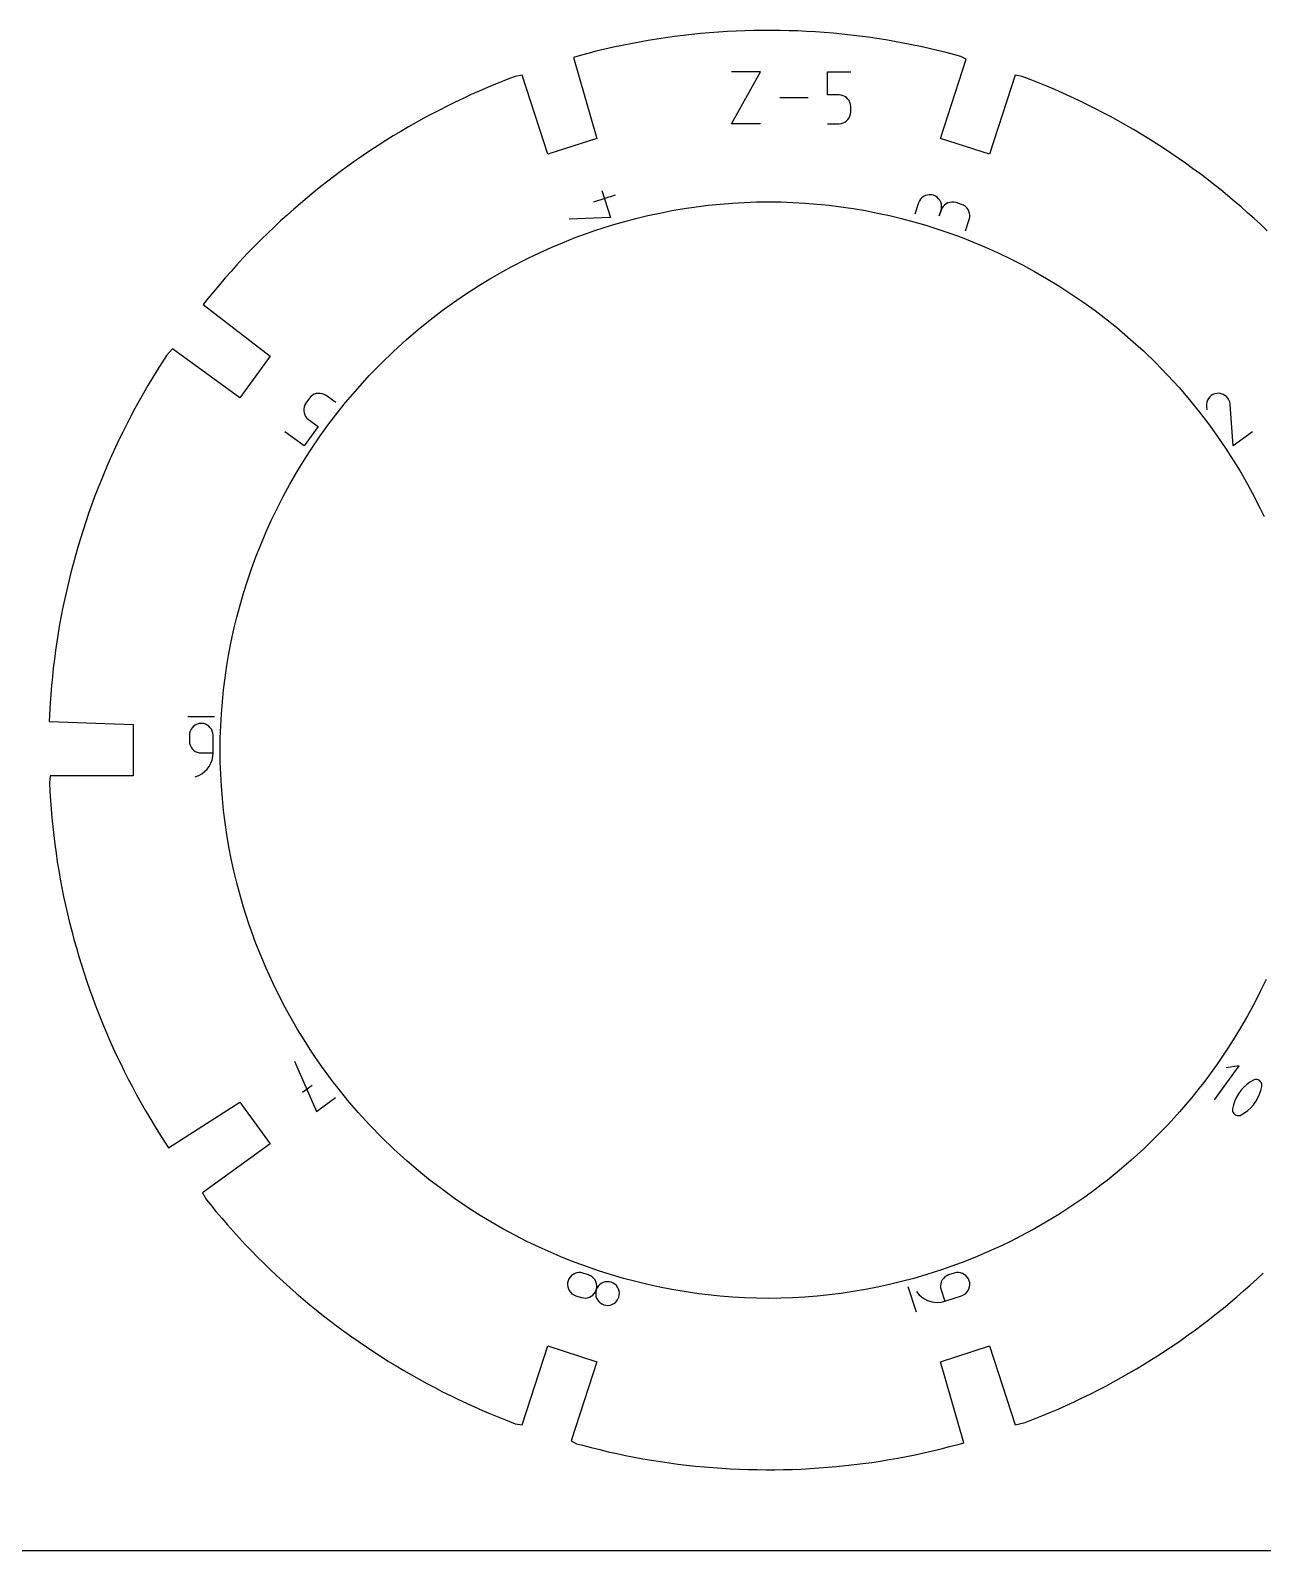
# Model space of a CAD drawing. Header units: metres. Extents: x 0 to 18, y 0 to 24.
# Drawn here: x 5.31 to 9.55, y 0 to 5.24 of the extents above; entities that cross this region are included whole.
import ezdxf

# ---------------------------------------------------------------- set-up
doc = ezdxf.new("R2010")
doc.units = ezdxf.units.M

msp = doc.modelspace()

# ---------------------------------------------------------------- linework, layer by layer
at = {"layer": 'annotation', "color": 1}
for p, q in [((7.723827, 4.922047), (7.823085, 5.100809)), ((7.823085, 5.100809), (7.723827, 5.100809)), ((8.0549, 5.021203), (8.0549, 5.100809)), ((8.0549, 5.100809), (8.134292, 5.100809)), ((7.987881, 5.011428), (7.890137, 5.011428)), ((8.094596, 5.021203), (8.0549, 5.021203)), ((8.101723, 5.020566), (8.094596, 5.021203)), ((8.108435, 5.018729), (8.101723, 5.020566)), ((8.114618, 5.015802), (8.108435, 5.018729)), ((8.120159, 5.011896), (8.114618, 5.015802)), ((8.124946, 5.007122), (8.120159, 5.011896)), ((8.128866, 5.001591), (8.124946, 5.007122)), ((8.131805, 4.995414), (8.128866, 5.001591)), ((8.133651, 4.988701), (8.131805, 4.995414)), ((8.134292, 4.981563), (8.133651, 4.988701)), ((8.114613, 4.927475), (8.120155, 4.931397)), ((8.120155, 4.931397), (8.124942, 4.936187)), ((8.124942, 4.936187), (8.128863, 4.941734)), ((8.128863, 4.941734), (8.131804, 4.947925)), ((8.131804, 4.947925), (8.133651, 4.954647)), ((8.133651, 4.954647), (8.134292, 4.961788)), ((8.134292, 4.961788), (8.134292, 4.981563)), ((8.134292, 4.981563), (8.134292, 4.981563)), ((7.823085, 4.922047), (7.723827, 4.922047)), ((8.0549, 4.922047), (8.094596, 4.922047)), ((8.094596, 4.922047), (8.10172, 4.922688)), ((8.094596, 4.922047), (8.094596, 4.922047)), ((8.10172, 4.922688), (8.108431, 4.924535)), ((8.108431, 4.924535), (8.114613, 4.927475)), ((7.322088, 4.67572), (7.247701, 4.65155)), ((7.275795, 4.691498), (7.306012, 4.598499)), ((8.385463, 4.670831), (8.379862, 4.666652)), ((8.39167, 4.673994), (8.385463, 4.670831)), ((8.398338, 4.676067), (8.39167, 4.673994)), ((8.405318, 4.676977), (8.398338, 4.676067)), ((8.412465, 4.676651), (8.405318, 4.676977)), ((8.419631, 4.675014), (8.412465, 4.676651)), ((8.426423, 4.672115), (8.419631, 4.675014)), ((8.419631, 4.675014), (8.419631, 4.675014)), ((8.432422, 4.668171), (8.426423, 4.672115)), ((8.437554, 4.663325), (8.432422, 4.668171)), ((8.368167, 4.648746), (8.355532, 4.609862)), ((8.371067, 4.655536), (8.368167, 4.648746)), ((8.375014, 4.661529), (8.371067, 4.655536)), ((8.379862, 4.666652), (8.375014, 4.661529)), ((8.441743, 4.657724), (8.437554, 4.663325)), ((8.445936, 4.623477), (8.43961, 4.604008)), ((8.43961, 4.604008), (8.445936, 4.623477)), ((8.444915, 4.651514), (8.441743, 4.657724)), ((8.446995, 4.644838), (8.444915, 4.651514)), ((8.445936, 4.623477), (8.447581, 4.630675)), ((8.448836, 4.630267), (8.445936, 4.623477)), ((8.445936, 4.623477), (8.445936, 4.623477)), ((8.447909, 4.637844), (8.446995, 4.644838)), ((8.447581, 4.630675), (8.447909, 4.637844)), ((8.452783, 4.63626), (8.448836, 4.630267)), ((8.457631, 4.641383), (8.452783, 4.63626)), ((8.463232, 4.645562), (8.457631, 4.641383)), ((8.46944, 4.648725), (8.463232, 4.645562)), ((8.476107, 4.650799), (8.46944, 4.648725)), ((8.483088, 4.651708), (8.476107, 4.650799)), ((8.490234, 4.651382), (8.483088, 4.651708)), ((8.4974, 4.649746), (8.490234, 4.651382)), ((8.51687, 4.643419), (8.4974, 4.649746)), ((8.4974, 4.649746), (8.4974, 4.649746)), ((8.523632, 4.64053), (8.51687, 4.643419)), ((8.529608, 4.636593), (8.523632, 4.64053)), ((8.534721, 4.631754), (8.529608, 4.636593)), ((8.538896, 4.626158), (8.534721, 4.631754)), ((8.542058, 4.61995), (8.538896, 4.626158)), ((8.544131, 4.613277), (8.542058, 4.61995)), ((7.306012, 4.598499), (7.163689, 4.593317)), ((8.530431, 4.553034), (8.543066, 4.591918)), ((8.543066, 4.591918), (8.54471, 4.599116)), ((8.543066, 4.591918), (8.543066, 4.591918)), ((8.545041, 4.606284), (8.544131, 4.613277)), ((8.54471, 4.599116), (8.545041, 4.606284)), ((6.28493, 3.988569), (6.278713, 3.985181)), ((6.291574, 3.990824), (6.28493, 3.988569)), ((6.298484, 3.991921), (6.291574, 3.990824)), ((6.305497, 3.991834), (6.298484, 3.991921)), ((6.312449, 3.990537), (6.305497, 3.991834)), ((6.319178, 3.988006), (6.312449, 3.990537)), ((6.325522, 3.984216), (6.319178, 3.988006)), ((9.383386, 3.987806), (9.377351, 3.984107)), ((9.390086, 3.990449), (9.383386, 3.987806)), ((9.397349, 3.991913), (9.390086, 3.990449)), ((9.404739, 3.991994), (9.397349, 3.991913)), ((9.397349, 3.991913), (9.397349, 3.991913)), ((9.411832, 3.990801), (9.404739, 3.991994)), ((9.418501, 3.988437), (9.411832, 3.990801)), ((9.424616, 3.985002), (9.418501, 3.988437)), ((6.248583, 3.938547), (6.248501, 3.931545)), ((6.249878, 3.945494), (6.248583, 3.938547)), ((6.25241, 3.952226), (6.249878, 3.945494)), ((6.256209, 3.95858), (6.25241, 3.952226)), ((6.268216, 3.975106), (6.256209, 3.95858)), ((6.256209, 3.95858), (6.256209, 3.95858)), ((6.273088, 3.980685), (6.268216, 3.975106)), ((6.278713, 3.985181), (6.273088, 3.980685)), ((6.358696, 3.960113), (6.325522, 3.984216)), ((6.325522, 3.984216), (6.325522, 3.984216)), ((9.361908, 3.961255), (9.360734, 3.95415)), ((9.360734, 3.95415), (9.360838, 3.946736)), ((9.360838, 3.946736), (9.362553, 3.935214)), ((9.364259, 3.967928), (9.361908, 3.961255)), ((9.367685, 3.974044), (9.364259, 3.967928)), ((9.372083, 3.979479), (9.367685, 3.974044)), ((9.377351, 3.984107), (9.372083, 3.979479)), ((9.430049, 3.980597), (9.424616, 3.985002)), ((9.434672, 3.975324), (9.430049, 3.980597)), ((9.438354, 3.969282), (9.434672, 3.975324)), ((9.440969, 3.962574), (9.438354, 3.969282)), ((9.442386, 3.9553), (9.440969, 3.962574)), ((9.44241, 3.955137), (9.442386, 3.9553)), ((9.442386, 3.9553), (9.442386, 3.9553)), ((9.44243, 3.954979), (9.44241, 3.955137)), ((9.442445, 3.954827), (9.44243, 3.954979)), ((9.442457, 3.954679), (9.442445, 3.954827)), ((9.442456, 3.953963), (9.442464, 3.954107)), ((9.452856, 3.810726), (9.442456, 3.953963)), ((9.442456, 3.953963), (9.442456, 3.953963)), ((9.442464, 3.954534), (9.442457, 3.954679)), ((9.442468, 3.954391), (9.442464, 3.954534)), ((9.442464, 3.954107), (9.442467, 3.954249)), ((9.442467, 3.954249), (9.442468, 3.954391)), ((6.248501, 3.931545), (6.249602, 3.924649)), ((6.249602, 3.924649), (6.251862, 3.91802)), ((6.251862, 3.91802), (6.255252, 3.91182)), ((6.255252, 3.91182), (6.259745, 3.906209)), ((6.259745, 3.906209), (6.265315, 3.901348)), ((6.265315, 3.901348), (6.29849, 3.877245)), ((6.250155, 3.810717), (6.183805, 3.858923)), ((6.29849, 3.877245), (6.250155, 3.810717)), ((9.519203, 3.858929), (9.452856, 3.810726)), ((5.941031, 2.876103), (5.849267, 2.876103)), ((5.859978, 2.83295), (5.856965, 2.826594)), ((5.863997, 2.838645), (5.859978, 2.83295)), ((5.868908, 2.843563), (5.863997, 2.838645)), ((5.874596, 2.847589), (5.868908, 2.843563)), ((5.880945, 2.850608), (5.874596, 2.847589)), ((5.887842, 2.852504), (5.880945, 2.850608)), ((5.895172, 2.853162), (5.887842, 2.852504)), ((5.902487, 2.852504), (5.895172, 2.853162)), ((5.895172, 2.853162), (5.895172, 2.853162)), ((5.909376, 2.850608), (5.902487, 2.852504)), ((5.915723, 2.847589), (5.909376, 2.850608)), ((5.921413, 2.843563), (5.915723, 2.847589)), ((5.926328, 2.838645), (5.921413, 2.843563)), ((5.930353, 2.83295), (5.926328, 2.838645)), ((5.933372, 2.826594), (5.930353, 2.83295)), ((5.855074, 2.819693), (5.854417, 2.812361)), ((5.854417, 2.812361), (5.854417, 2.792059)), ((5.854417, 2.792059), (5.854417, 2.792059)), ((5.854417, 2.792059), (5.855074, 2.784731)), ((5.856965, 2.826594), (5.855074, 2.819693)), ((5.855074, 2.784731), (5.856965, 2.777839)), ((5.935269, 2.819693), (5.933372, 2.826594)), ((5.935927, 2.812361), (5.935269, 2.819693)), ((5.935927, 2.751362), (5.935927, 2.812361)), ((5.935927, 2.812361), (5.935927, 2.812361)), ((5.856965, 2.777839), (5.859978, 2.771497)), ((5.859978, 2.771497), (5.863997, 2.765819)), ((5.863997, 2.765819), (5.868908, 2.760917)), ((5.868908, 2.760917), (5.874596, 2.756907)), ((5.874596, 2.756907), (5.880945, 2.753902)), ((5.880945, 2.753902), (5.887842, 2.752016)), ((5.887842, 2.752016), (5.895172, 2.751362)), ((5.895172, 2.751362), (5.935927, 2.751362)), ((5.928135, 2.715753), (5.932391, 2.727038)), ((5.932391, 2.727038), (5.935025, 2.738956)), ((5.935025, 2.738956), (5.935927, 2.751362)), ((5.886384, 2.674011), (5.897097, 2.679909)), ((5.897097, 2.679909), (5.906739, 2.68718)), ((5.906739, 2.68718), (5.915199, 2.695676)), ((5.915199, 2.695676), (5.922368, 2.70525)), ((5.922368, 2.70525), (5.928135, 2.715753)), ((5.874709, 2.669633), (5.886384, 2.674011)), ((5.874709, 2.669633), (5.874709, 2.669633)), ((6.216944, 1.687924), (6.292257, 1.514437)), ((9.389001, 1.554889), (9.474074, 1.671981)), ((9.474074, 1.671981), (9.429124, 1.664856)), ((6.243932, 1.58095), (6.277137, 1.605075)), ((9.471313, 1.575832), (9.464284, 1.563797)), ((9.479494, 1.587092), (9.471313, 1.575832)), ((9.488763, 1.597491), (9.479494, 1.587092)), ((9.499058, 1.606941), (9.488763, 1.597491)), ((9.510316, 1.615357), (9.499058, 1.606941)), ((9.522473, 1.622651), (9.510316, 1.615357)), ((9.525811, 1.624066), (9.522473, 1.622651)), ((9.522473, 1.622651), (9.522473, 1.622651)), ((9.529251, 1.62484), (9.525811, 1.624066)), ((9.532716, 1.624996), (9.529251, 1.62484)), ((9.536128, 1.624559), (9.532716, 1.624996)), ((9.53941, 1.623554), (9.536128, 1.624559)), ((9.538257, 1.561468), (9.544061, 1.574198)), ((9.542485, 1.622005), (9.53941, 1.623554)), ((9.545275, 1.619937), (9.542485, 1.622005)), ((9.544061, 1.574198), (9.548581, 1.587534)), ((9.547703, 1.617375), (9.545275, 1.619937)), ((9.549691, 1.614342), (9.547703, 1.617375)), ((9.548581, 1.587534), (9.551755, 1.601387)), ((9.55034, 1.613028), (9.549691, 1.614342)), ((9.549691, 1.614342), (9.549691, 1.614342)), ((9.550887, 1.611662), (9.55034, 1.613028)), ((9.551331, 1.610253), (9.550887, 1.611662)), ((9.55167, 1.608811), (9.551331, 1.610253)), ((9.551904, 1.607343), (9.55167, 1.608811)), ((9.551755, 1.601387), (9.551957, 1.602872)), ((9.551755, 1.601387), (9.551755, 1.601387)), ((9.55203, 1.605858), (9.551904, 1.607343)), ((9.551957, 1.602872), (9.552049, 1.604365)), ((9.552049, 1.604365), (9.55203, 1.605858)), ((6.292257, 1.514437), (6.358676, 1.562694)), ((9.45053, 1.522428), (9.450438, 1.520944)), ((9.450438, 1.520944), (9.450456, 1.519461)), ((9.450733, 1.523909), (9.45053, 1.522428)), ((9.453931, 1.537749), (9.450733, 1.523909)), ((9.450733, 1.523909), (9.450733, 1.523909)), ((9.458469, 1.551074), (9.453931, 1.537749)), ((9.464284, 1.563797), (9.458469, 1.551074)), ((9.503471, 1.518331), (9.513777, 1.527775)), ((9.513777, 1.527775), (9.523053, 1.53817)), ((9.523053, 1.53817), (9.531234, 1.54943)), ((9.531234, 1.54943), (9.538257, 1.561468)), ((9.450456, 1.519461), (9.450582, 1.517984)), ((9.450582, 1.517984), (9.450818, 1.516518)), ((9.450818, 1.516518), (9.451161, 1.515068)), ((9.451161, 1.515068), (9.451613, 1.513641)), ((9.451613, 1.513641), (9.452172, 1.512239)), ((9.452172, 1.512239), (9.452837, 1.510869)), ((9.452837, 1.510869), (9.452837, 1.510869)), ((9.452837, 1.510869), (9.45482, 1.507875)), ((9.45482, 1.507875), (9.457243, 1.505341)), ((9.457243, 1.505341), (9.460031, 1.503295)), ((9.460031, 1.503295), (9.463103, 1.50176)), ((9.463103, 1.50176), (9.466383, 1.500762)), ((9.466383, 1.500762), (9.469792, 1.500326)), ((9.469792, 1.500326), (9.473253, 1.500478)), ((9.473253, 1.500478), (9.476686, 1.501243)), ((9.476686, 1.501243), (9.480015, 1.502645)), ((9.480015, 1.502645), (9.492196, 1.509926)), ((9.480015, 1.502645), (9.480015, 1.502645)), ((9.492196, 1.509926), (9.503471, 1.518331)), ((7.171588, 0.94876), (7.166753, 0.943636)), ((7.177178, 0.952945), (7.171588, 0.94876)), ((7.183378, 0.956116), (7.177178, 0.952945)), ((7.190044, 0.958196), (7.183378, 0.956116)), ((7.197031, 0.95911), (7.190044, 0.958196)), ((7.204194, 0.958783), (7.197031, 0.95911)), ((7.21139, 0.957139), (7.204194, 0.958783)), ((7.21139, 0.957139), (7.21139, 0.957139)), ((7.230761, 0.950845), (7.21139, 0.957139)), ((7.237549, 0.947946), (7.230761, 0.950845)), ((7.243544, 0.943999), (7.237549, 0.947946)), ((7.248673, 0.939149), (7.243544, 0.943999)), ((8.459238, 0.943939), (8.45411, 0.939089)), ((8.465235, 0.947888), (8.459238, 0.943939)), ((8.472026, 0.950789), (8.465235, 0.947888)), ((8.491496, 0.957115), (8.472026, 0.950789)), ((8.472026, 0.950789), (8.472026, 0.950789)), ((8.498695, 0.95876), (8.491496, 0.957115)), ((8.505869, 0.959091), (8.498695, 0.95876)), ((8.51287, 0.958181), (8.505869, 0.959091)), ((8.519553, 0.956106), (8.51287, 0.958181)), ((8.525771, 0.952942), (8.519553, 0.956106)), ((8.531379, 0.948762), (8.525771, 0.952942)), ((8.536228, 0.943643), (8.531379, 0.948762)), ((7.158283, 0.92369), (7.157947, 0.916532)), ((7.157947, 0.916532), (7.158846, 0.909544)), ((7.159926, 0.930871), (7.158283, 0.92369)), ((7.158846, 0.909544), (7.160909, 0.902873)), ((7.162818, 0.937648), (7.159926, 0.930871)), ((7.159926, 0.930871), (7.159926, 0.930871)), ((7.160909, 0.902873), (7.164061, 0.896664)), ((7.166753, 0.943636), (7.162818, 0.937648)), ((7.164061, 0.896664), (7.168231, 0.891063)), ((7.252859, 0.933544), (7.248673, 0.939149)), ((7.250213, 0.886548), (7.254159, 0.892534)), ((7.256029, 0.92733), (7.252859, 0.933544)), ((7.254159, 0.892534), (7.257055, 0.899312)), ((7.255415, 0.892129), (7.255089, 0.884968)), ((7.257055, 0.899312), (7.255415, 0.892129)), ((7.258108, 0.920654), (7.256029, 0.92733)), ((7.257055, 0.899312), (7.258695, 0.906498)), ((7.25995, 0.906087), (7.257055, 0.899312)), ((7.257055, 0.899312), (7.257055, 0.899312)), ((7.257055, 0.899312), (7.257055, 0.899312)), ((7.259022, 0.913661), (7.258108, 0.920654)), ((7.258695, 0.906498), (7.259022, 0.913661)), ((7.263896, 0.912072), (7.25995, 0.906087)), ((7.268746, 0.917192), (7.263896, 0.912072)), ((7.274353, 0.921371), (7.268746, 0.917192)), ((7.280571, 0.924536), (7.274353, 0.921371)), ((7.287254, 0.926611), (7.280571, 0.924536)), ((7.294255, 0.92752), (7.287254, 0.926611)), ((7.301429, 0.92719), (7.294255, 0.92752)), ((7.308628, 0.925545), (7.301429, 0.92719)), ((7.315387, 0.922655), (7.308628, 0.925545)), ((7.308628, 0.925545), (7.308628, 0.925545)), ((7.32136, 0.918715), (7.315387, 0.922655)), ((7.326471, 0.913871), (7.32136, 0.918715)), ((7.330645, 0.90827), (7.326471, 0.913871)), ((7.333806, 0.902059), (7.330645, 0.90827)), ((7.33588, 0.895384), (7.333806, 0.902059)), ((7.336792, 0.888392), (7.33588, 0.895384)), ((8.331861, 0.910619), (8.360309, 0.823066)), ((8.36164, 0.893446), (8.36164, 0.893446)), ((8.36164, 0.893446), (8.369397, 0.883673)), ((8.444678, 0.920591), (8.443765, 0.9136)), ((8.443765, 0.9136), (8.444092, 0.906439)), ((8.444092, 0.906439), (8.445732, 0.899256)), ((8.446756, 0.927268), (8.444678, 0.920591)), ((8.445732, 0.899256), (8.458366, 0.860371)), ((8.449924, 0.933483), (8.446756, 0.927268)), ((8.45411, 0.939089), (8.449924, 0.933483)), ((8.534687, 0.891035), (8.538876, 0.896636)), ((8.540174, 0.937658), (8.536228, 0.943643)), ((8.538876, 0.896636), (8.542048, 0.902847)), ((8.543069, 0.930883), (8.540174, 0.937658)), ((8.542048, 0.902847), (8.544129, 0.909522)), ((8.544714, 0.923685), (8.543069, 0.930883)), ((8.543069, 0.930883), (8.543069, 0.930883)), ((8.544129, 0.909522), (8.545042, 0.916517)), ((8.545042, 0.916517), (8.544714, 0.923685)), ((7.168231, 0.891063), (7.173346, 0.886216)), ((7.173346, 0.886216), (7.179334, 0.88227)), ((7.179334, 0.88227), (7.186121, 0.879371)), ((7.186121, 0.879371), (7.205492, 0.873077)), ((7.205492, 0.873077), (7.205492, 0.873077)), ((7.205492, 0.873077), (7.212691, 0.871431)), ((7.212691, 0.871431), (7.219863, 0.8711)), ((7.219863, 0.8711), (7.226863, 0.872009)), ((7.226863, 0.872009), (7.233544, 0.874083)), ((7.233544, 0.874083), (7.23976, 0.877247)), ((7.23976, 0.877247), (7.245365, 0.881427)), ((7.245365, 0.881427), (7.250213, 0.886548)), ((7.255089, 0.884968), (7.256004, 0.877976)), ((7.256004, 0.877976), (7.258083, 0.871299)), ((7.258083, 0.871299), (7.261254, 0.865084)), ((7.261254, 0.865084), (7.265441, 0.859477)), ((7.265441, 0.859477), (7.270571, 0.854626)), ((7.270571, 0.854626), (7.276568, 0.850677)), ((7.276568, 0.850677), (7.28336, 0.847776)), ((7.28336, 0.847776), (7.28336, 0.847776)), ((7.28336, 0.847776), (7.290526, 0.846141)), ((7.290526, 0.846141), (7.297674, 0.845818)), ((7.297674, 0.845818), (7.304656, 0.846733)), ((7.304656, 0.846733), (7.311325, 0.848811)), ((7.311325, 0.848811), (7.317534, 0.851977)), ((7.317534, 0.851977), (7.323135, 0.856158)), ((7.323135, 0.856158), (7.327982, 0.861279)), ((7.327982, 0.861279), (7.331927, 0.867266)), ((7.331927, 0.867266), (7.334824, 0.874044)), ((7.334824, 0.874044), (7.336464, 0.88123)), ((7.334824, 0.874044), (7.334824, 0.874044)), ((7.336464, 0.88123), (7.336792, 0.888392)), ((8.369397, 0.883673), (8.378315, 0.875286)), ((8.378315, 0.875286), (8.388216, 0.868345)), ((8.388216, 0.868345), (8.398923, 0.862909)), ((8.398923, 0.862909), (8.41026, 0.859037)), ((8.41026, 0.859037), (8.42205, 0.856788)), ((8.42205, 0.856788), (8.434116, 0.856222)), ((8.434116, 0.856222), (8.44628, 0.857396)), ((8.44628, 0.857396), (8.458366, 0.860371)), ((8.458366, 0.860371), (8.516764, 0.879346)), ((8.516764, 0.879346), (8.523556, 0.882245)), ((8.516764, 0.879346), (8.516764, 0.879346)), ((8.523556, 0.882245), (8.529555, 0.88619)), ((8.529555, 0.88619), (8.534687, 0.891035))]:
    msp.add_line(p, q, dxfattribs=at)
at = {"layer": 'boundary', "color": 5}
for p, q in [((7.860709, 5.243883), (7.830237, 5.243816)), ((7.891166, 5.243588), (7.860709, 5.243883)), ((7.346355, 5.191964), (7.316563, 5.185588)), ((7.376217, 5.197986), (7.346355, 5.191964)), ((7.406156, 5.203633), (7.376217, 5.197986)), ((7.436157, 5.20891), (7.406156, 5.203633)), ((7.466223, 5.213822), (7.436157, 5.20891)), ((7.496355, 5.218365), (7.466223, 5.213822)), ((7.52653, 5.222538), (7.496355, 5.218365)), ((7.55676, 5.226351), (7.52653, 5.222538)), ((7.587022, 5.22978), (7.55676, 5.226351)), ((7.617342, 5.232837), (7.587022, 5.22978)), ((7.64768, 5.235529), (7.617342, 5.232837)), ((7.678064, 5.237847), (7.64768, 5.235529)), ((7.708464, 5.239784), (7.678064, 5.237847)), ((7.738881, 5.241348), (7.708464, 5.239784)), ((7.769326, 5.242546), (7.738881, 5.241348)), ((7.799775, 5.243367), (7.769326, 5.242546)), ((7.830237, 5.243816), (7.799775, 5.243367)), ((7.921628, 5.242916), (7.891166, 5.243588)), ((7.952076, 5.241867), (7.921628, 5.242916)), ((7.982501, 5.240447), (7.952076, 5.241867)), ((8.012919, 5.238654), (7.982501, 5.240447)), ((8.043306, 5.23649), (8.012919, 5.238654)), ((8.073668, 5.233949), (8.043306, 5.23649)), ((8.103988, 5.231034), (8.073668, 5.233949)), ((8.134272, 5.227749), (8.103988, 5.231034)), ((8.164522, 5.224092), (8.134272, 5.227749)), ((8.194716, 5.220061), (8.164522, 5.224092)), ((8.224866, 5.215666), (8.194716, 5.220061)), ((8.254959, 5.210894), (8.224866, 5.215666)), ((8.284978, 5.20576), (8.254959, 5.210894)), ((8.314951, 5.200265), (8.284978, 5.20576)), ((8.344833, 5.194395), (8.314951, 5.200265)), ((8.374663, 5.18815), (8.344833, 5.194395)), ((7.198261, 5.156421), (7.178288, 5.150877)), ((7.178288, 5.150877), (7.259222, 4.871451)), ((7.227703, 5.164257), (7.198261, 5.156421)), ((7.257237, 5.171727), (7.227703, 5.164257)), ((7.286853, 5.17884), (7.257237, 5.171727)), ((7.316563, 5.185588), (7.286853, 5.17884)), ((8.404405, 5.181551), (8.374663, 5.18815)), ((8.434054, 5.174585), (8.404405, 5.181551)), ((8.463628, 5.167254), (8.434054, 5.174585)), ((8.443783, 4.871451), (8.532435, 5.144294)), ((8.493107, 5.15956), (8.463628, 5.167254)), ((8.513628, 5.154018), (8.493107, 5.15956)), ((8.532435, 5.144294), (8.513628, 5.154018)), ((7.001752, 5.089459), (6.978001, 5.085152)), ((7.090409, 4.816601), (7.001752, 5.089459)), ((8.701252, 5.089455), (8.612596, 4.8166)), ((8.72499, 5.085152), (8.701252, 5.089455)), ((6.853905, 5.034646), (6.82609, 5.022232)), ((6.88188, 5.046717), (6.853905, 5.034646)), ((6.910003, 5.058447), (6.88188, 5.046717)), ((6.938255, 5.069819), (6.910003, 5.058447)), ((6.958041, 5.077593), (6.938255, 5.069819)), ((6.978001, 5.085152), (6.958041, 5.077593)), ((8.753529, 5.074225), (8.72499, 5.085152)), ((8.781847, 5.062979), (8.753529, 5.074225)), ((8.810015, 5.051399), (8.781847, 5.062979)), ((8.838049, 5.039465), (8.810015, 5.051399)), ((8.865922, 5.027187), (8.838049, 5.039465)), ((6.743564, 4.982954), (6.716382, 4.969191)), ((6.770913, 4.996389), (6.743564, 4.982954)), ((6.798422, 5.009483), (6.770913, 4.996389)), ((6.82609, 5.022232), (6.798422, 5.009483)), ((8.893656, 5.014559), (8.865922, 5.027187)), ((8.921228, 5.001607), (8.893656, 5.014559)), ((8.948639, 4.988315), (8.921228, 5.001607)), ((8.975879, 4.974677), (8.948639, 4.988315)), ((6.662547, 4.940666), (6.635889, 4.925914)), ((6.68938, 4.955097), (6.662547, 4.940666)), ((6.716382, 4.969191), (6.68938, 4.955097)), ((9.002955, 4.960706), (8.975879, 4.974677)), ((9.029864, 4.946413), (9.002955, 4.960706)), ((9.056589, 4.93179), (9.029864, 4.946413)), ((9.083126, 4.916835), (9.056589, 4.93179)), ((6.557046, 4.87971), (6.531151, 4.863663)), ((6.583143, 4.895435), (6.557046, 4.87971)), ((6.609425, 4.910837), (6.583143, 4.895435)), ((6.635889, 4.925914), (6.609425, 4.910837)), ((9.109486, 4.90156), (9.083126, 4.916835)), ((9.135656, 4.885969), (9.109486, 4.90156)), ((9.161623, 4.87005), (9.135656, 4.885969)), ((6.479957, 4.830633), (6.45467, 4.813646)), ((6.505454, 4.847297), (6.479957, 4.830633)), ((6.531151, 4.863663), (6.505454, 4.847297)), ((7.259222, 4.871451), (7.090409, 4.816601)), ((8.612596, 4.8166), (8.443783, 4.871451)), ((9.18741, 4.853811), (9.161623, 4.87005)), ((9.212983, 4.837257), (9.18741, 4.853811)), ((9.238357, 4.8204), (9.212983, 4.837257)), ((6.404718, 4.778743), (6.38007, 4.760837)), ((6.429583, 4.796343), (6.404718, 4.778743)), ((6.45467, 4.813646), (6.429583, 4.796343)), ((9.26352, 4.803224), (9.238357, 4.8204)), ((9.288465, 4.785743), (9.26352, 4.803224)), ((9.313197, 4.767955), (9.288465, 4.785743)), ((6.331453, 4.724123), (6.307474, 4.705321)), ((6.355648, 4.742625), (6.331453, 4.724123)), ((6.38007, 4.760837), (6.355648, 4.742625)), ((9.337712, 4.749865), (9.313197, 4.767955)), ((9.362002, 4.731475), (9.337712, 4.749865)), ((9.386066, 4.712789), (9.362002, 4.731475)), ((6.283739, 4.686224), (6.26023, 4.666846)), ((6.307474, 4.705321), (6.283739, 4.686224)), ((9.409893, 4.693814), (9.386066, 4.712789)), ((9.433487, 4.674544), (9.409893, 4.693814)), ((9.45685, 4.654988), (9.433487, 4.674544)), ((6.213949, 4.627221), (6.191178, 4.606987)), ((6.23697, 4.647177), (6.213949, 4.627221)), ((6.26023, 4.666846), (6.23697, 4.647177)), ((9.479962, 4.635145), (9.45685, 4.654988)), ((9.502832, 4.615021), (9.479962, 4.635145)), ((9.525466, 4.594624), (9.502832, 4.615021)), ((6.146384, 4.565687), (6.124368, 4.544626)), ((6.168654, 4.586474), (6.146384, 4.565687)), ((6.191178, 4.606987), (6.168654, 4.586474)), ((9.547827, 4.573942), (9.525466, 4.594624)), ((9.569951, 4.552987), (9.547827, 4.573942)), ((6.102626, 4.523295), (6.081129, 4.501694)), ((6.124368, 4.544626), (6.102626, 4.523295)), ((6.038936, 4.457706), (6.018274, 4.43536)), ((6.059864, 4.479801), (6.038936, 4.457706)), ((6.081129, 4.501694), (6.059864, 4.479801)), ((5.997871, 4.412739), (5.977749, 4.389858)), ((6.018274, 4.43536), (5.997871, 4.412739)), ((5.957905, 4.366743), (5.938344, 4.343383)), ((5.977749, 4.389858), (5.957905, 4.366743)), ((5.919072, 4.319788), (5.902356, 4.298825)), ((5.938344, 4.343383), (5.919072, 4.319788)), ((5.902356, 4.298825), (6.132609, 4.119948)), ((5.795616, 4.145386), (5.775629, 4.122878)), ((6.028277, 3.976348), (5.795616, 4.145386)), ((5.759088, 4.097305), (5.742847, 4.071519)), ((5.775629, 4.122878), (5.759088, 4.097305)), ((6.132609, 4.119948), (6.028277, 3.976348)), ((5.72693, 4.045551), (5.711324, 4.019381)), ((5.742847, 4.071519), (5.72693, 4.045551)), ((5.696045, 3.993019), (5.681097, 3.966485)), ((5.711324, 4.019381), (5.696045, 3.993019)), ((5.666475, 3.939759), (5.652175, 3.91285)), ((5.681097, 3.966485), (5.666475, 3.939759)), ((5.63821, 3.885775), (5.624583, 3.858534)), ((5.652175, 3.91285), (5.63821, 3.885775)), ((5.611287, 3.831124), (5.598331, 3.803549)), ((5.624583, 3.858534), (5.611287, 3.831124)), ((5.585713, 3.775817), (5.573431, 3.747944)), ((5.598331, 3.803549), (5.585713, 3.775817)), ((5.573431, 3.747944), (5.561494, 3.719911)), ((5.549902, 3.691742), (5.538666, 3.663424)), ((5.561494, 3.719911), (5.549902, 3.691742)), ((5.527769, 3.634977), (5.517222, 3.606392)), ((5.538666, 3.663424), (5.527769, 3.634977)), ((5.507025, 3.577682), (5.497187, 3.548851)), ((5.517222, 3.606392), (5.507025, 3.577682)), ((5.487706, 3.519903), (5.478576, 3.490838)), ((5.497187, 3.548851), (5.487706, 3.519903)), ((5.469799, 3.461664), (5.461385, 3.432384)), ((5.478576, 3.490838), (5.469799, 3.461664)), ((5.461385, 3.432384), (5.453332, 3.403002)), ((5.445646, 3.373524), (5.438313, 3.34395)), ((5.453332, 3.403002), (5.445646, 3.373524)), ((5.431342, 3.314301), (5.424737, 3.284558)), ((5.438313, 3.34395), (5.431342, 3.314301)), ((5.418504, 3.25473), (5.412633, 3.224847)), ((5.424737, 3.284558), (5.418504, 3.25473)), ((5.412633, 3.224847), (5.407121, 3.194885)), ((5.401988, 3.164854), (5.397232, 3.134762)), ((5.407121, 3.194885), (5.401988, 3.164854)), ((5.392825, 3.104611), (5.388803, 3.074416)), ((5.397232, 3.134762), (5.392825, 3.104611)), ((5.385144, 3.044167), (5.381863, 3.013884)), ((5.388803, 3.074416), (5.385144, 3.044167)), ((5.381863, 3.013884), (5.378949, 2.983564)), ((5.376408, 2.953201), (5.374244, 2.922815)), ((5.378949, 2.983564), (5.376408, 2.953201)), ((5.374244, 2.922815), (5.371946, 2.883384)), ((5.371946, 2.883384), (5.370924, 2.859523)), ((5.370924, 2.859523), (5.660738, 2.850148)), ((5.660738, 2.850148), (5.660738, 2.672648)), ((5.374797, 2.672648), (5.37154, 2.648777)), ((5.37154, 2.648777), (5.373114, 2.61836)), ((5.660738, 2.672648), (5.374797, 2.672648)), ((5.373114, 2.61836), (5.375051, 2.587961)), ((5.375051, 2.587961), (5.377369, 2.557577)), ((5.377369, 2.557577), (5.380061, 2.527237)), ((5.380061, 2.527237), (5.383118, 2.496918)), ((5.383118, 2.496918), (5.386548, 2.466655)), ((5.386548, 2.466655), (5.390343, 2.436425)), ((5.390343, 2.436425), (5.394528, 2.40625)), ((5.394528, 2.40625), (5.399066, 2.376119)), ((5.399066, 2.376119), (5.403976, 2.346052)), ((5.403976, 2.346052), (5.409259, 2.316052)), ((5.409259, 2.316052), (5.414908, 2.286113)), ((5.414908, 2.286113), (5.420922, 2.25625)), ((5.420922, 2.25625), (5.42731, 2.226459)), ((5.42731, 2.226459), (5.434058, 2.196749)), ((5.434058, 2.196749), (5.441168, 2.167132)), ((5.441168, 2.167132), (5.448641, 2.137597)), ((5.448641, 2.137597), (5.456477, 2.108157)), ((5.456477, 2.108157), (5.464668, 2.078819)), ((5.464668, 2.078819), (5.473227, 2.049574)), ((5.473227, 2.049574), (5.482143, 2.020446)), ((5.482143, 2.020446), (5.491411, 1.991426)), ((5.491411, 1.991426), (5.501037, 1.962527)), ((5.501037, 1.962527), (5.51102, 1.933737)), ((5.51102, 1.933737), (5.521349, 1.905079)), ((5.521349, 1.905079), (5.532039, 1.876548)), ((5.532039, 1.876548), (5.543067, 1.848151)), ((5.543067, 1.848151), (5.554445, 1.819898)), ((5.554445, 1.819898), (5.566186, 1.791752)), ((5.566186, 1.791752), (5.578253, 1.763787)), ((5.578253, 1.763787), (5.590664, 1.735986)), ((5.590664, 1.735986), (5.603416, 1.708319)), ((5.603416, 1.708319), (5.616503, 1.680809)), ((5.616503, 1.680809), (5.629928, 1.653458)), ((5.629928, 1.653458), (5.643696, 1.626277)), ((5.643696, 1.626277), (5.657792, 1.599277)), ((5.657792, 1.599277), (5.672215, 1.572442)), ((5.672215, 1.572442), (5.68697, 1.545786)), ((5.68697, 1.545786), (5.702051, 1.519322)), ((5.782264, 1.389853), (6.028271, 1.546444)), ((6.028271, 1.546444), (6.132603, 1.402843)), ((5.702051, 1.519322), (5.717459, 1.493039)), ((5.717459, 1.493039), (5.733182, 1.466941)), ((5.733182, 1.466941), (5.749236, 1.441046)), ((5.749236, 1.441046), (5.765589, 1.415349)), ((5.765589, 1.415349), (5.782264, 1.389853)), ((6.132603, 1.402843), (5.899977, 1.23383)), ((5.899977, 1.23383), (5.913272, 1.210146)), ((5.913272, 1.210146), (5.926659, 1.193634)), ((5.926659, 1.193634), (5.946051, 1.170126)), ((5.946051, 1.170126), (5.965723, 1.146868)), ((5.965723, 1.146868), (5.985671, 1.123845)), ((5.985671, 1.123845), (6.005905, 1.101074)), ((6.005905, 1.101074), (6.026418, 1.078549)), ((6.026418, 1.078549), (6.047211, 1.05628)), ((6.047211, 1.05628), (6.068269, 1.034264)), ((6.068269, 1.034264), (6.089603, 1.012521)), ((6.089603, 1.012521), (6.111187, 0.991025)), ((6.111187, 0.991025), (6.13305, 0.969806)), ((6.13305, 0.969806), (6.15516, 0.948852)), ((6.15516, 0.948852), (6.177531, 0.92817)), ((9.534334, 0.936315), (9.556611, 0.957106)), ((6.177531, 0.92817), (6.200155, 0.907769)), ((6.200155, 0.907769), (6.223022, 0.887644)), ((9.466019, 0.875617), (9.489036, 0.895568)), ((9.489036, 0.895568), (9.51182, 0.915802)), ((9.51182, 0.915802), (9.534334, 0.936315)), ((6.223022, 0.887644), (6.246138, 0.867799)), ((6.246138, 0.867799), (6.269503, 0.848238)), ((6.269503, 0.848238), (6.293095, 0.828968)), ((9.419251, 0.836553), (9.442757, 0.855946)), ((9.442757, 0.855946), (9.466019, 0.875617)), ((6.293095, 0.828968), (6.316935, 0.809988)), ((6.316935, 0.809988), (6.340991, 0.791307)), ((6.340991, 0.791307), (6.365279, 0.772918)), ((9.347344, 0.780153), (9.371548, 0.79866)), ((9.371548, 0.79866), (9.395518, 0.817461)), ((9.395518, 0.817461), (9.419251, 0.836553)), ((6.365279, 0.772918), (6.389793, 0.754835)), ((6.389793, 0.754835), (6.414525, 0.737052)), ((6.414525, 0.737052), (6.439483, 0.719565)), ((9.273408, 0.726447), (9.298273, 0.744047)), ((9.298273, 0.744047), (9.322921, 0.761946)), ((9.322921, 0.761946), (9.347344, 0.780153)), ((6.439483, 0.719565), (6.464646, 0.702389)), ((6.464646, 0.702389), (6.490019, 0.685524)), ((6.490019, 0.685524), (6.515592, 0.668985)), ((7.001749, 0.433326), (7.090407, 0.706187)), ((7.090407, 0.706187), (7.259219, 0.651337)), ((8.443785, 0.651338), (8.612598, 0.706189)), ((8.612598, 0.706189), (8.701256, 0.433327)), ((9.197544, 0.675484), (9.223045, 0.69216)), ((9.223045, 0.69216), (9.248332, 0.709147)), ((9.248332, 0.709147), (9.273408, 0.726447)), ((6.515592, 0.668985), (6.541364, 0.652744)), ((6.541364, 0.652744), (6.567347, 0.636826)), ((6.567347, 0.636826), (6.593515, 0.621219)), ((7.259219, 0.651337), (7.170567, 0.378494)), ((8.524719, 0.371912), (8.443785, 0.651338)), ((9.119859, 0.627355), (9.145945, 0.643079)), ((9.145945, 0.643079), (9.171852, 0.659132)), ((9.171852, 0.659132), (9.197544, 0.675484)), ((6.593515, 0.621219), (6.619865, 0.605941)), ((6.619865, 0.605941), (6.646413, 0.590992)), ((6.646413, 0.590992), (6.673139, 0.576369)), ((9.013621, 0.567686), (9.040456, 0.58211)), ((9.040456, 0.58211), (9.067101, 0.596866)), ((9.067101, 0.596866), (9.093576, 0.611947)), ((9.093576, 0.611947), (9.119859, 0.627355)), ((6.673139, 0.576369), (6.700036, 0.562071)), ((6.700036, 0.562071), (6.727113, 0.548104)), ((6.727113, 0.548104), (6.754364, 0.534479)), ((6.754364, 0.534479), (6.781773, 0.521182)), ((8.904579, 0.513311), (8.932085, 0.5264)), ((8.932085, 0.5264), (8.95943, 0.539822)), ((8.95943, 0.539822), (8.986609, 0.553591)), ((8.986609, 0.553591), (9.013621, 0.567686)), ((6.781773, 0.521182), (6.809343, 0.508228)), ((6.809343, 0.508228), (6.837069, 0.495607)), ((6.837069, 0.495607), (6.864953, 0.483326)), ((6.864953, 0.483326), (6.892987, 0.47139)), ((8.793, 0.464342), (8.821124, 0.47607)), ((8.821124, 0.47607), (8.849086, 0.488143)), ((8.849086, 0.488143), (8.876913, 0.50056)), ((8.876913, 0.50056), (8.904579, 0.513311)), ((6.892987, 0.47139), (6.921156, 0.459798)), ((6.921156, 0.459798), (6.949472, 0.448563)), ((6.949472, 0.448563), (6.977921, 0.437663)), ((6.977921, 0.437663), (7.001749, 0.433326)), ((8.701256, 0.433327), (8.736346, 0.441935)), ((8.736346, 0.441935), (8.764748, 0.452963)), ((8.764748, 0.452963), (8.793, 0.464342)), ((7.170567, 0.378494), (7.189375, 0.36877)), ((7.189375, 0.36877), (7.209895, 0.363228)), ((8.504736, 0.366372), (8.524719, 0.371912)), ((7.209895, 0.363228), (7.23937, 0.35554)), ((7.23937, 0.35554), (7.268936, 0.348207)), ((7.268936, 0.348207), (7.298597, 0.341237)), ((7.298597, 0.341237), (7.32834, 0.334632)), ((7.32834, 0.334632), (7.358151, 0.328399)), ((7.358151, 0.328399), (7.388047, 0.322528)), ((7.388047, 0.322528), (7.418013, 0.317017)), ((7.418013, 0.317017), (7.448043, 0.311882)), ((8.266834, 0.313871), (8.296847, 0.319154)), ((8.296847, 0.319154), (8.326773, 0.324803)), ((8.326773, 0.324803), (8.356642, 0.330818)), ((8.356642, 0.330818), (8.386434, 0.337206)), ((8.386434, 0.337206), (8.416138, 0.343953)), ((8.416138, 0.343953), (8.445765, 0.351062)), ((8.445765, 0.351062), (8.4753, 0.358537)), ((8.4753, 0.358537), (8.504736, 0.366372)), ((7.448043, 0.311882), (7.478136, 0.307127)), ((7.478136, 0.307127), (7.508282, 0.302719)), ((7.508282, 0.302719), (7.538482, 0.298697)), ((7.538482, 0.298697), (7.568714, 0.295039)), ((7.568714, 0.295039), (7.599014, 0.291759)), ((7.599014, 0.291759), (7.629332, 0.288845)), ((7.629332, 0.288845), (7.659697, 0.286304)), ((7.659697, 0.286304), (7.690082, 0.28414)), ((7.690082, 0.28414), (7.720489, 0.282336)), ((7.720489, 0.282336), (7.750924, 0.280926)), ((7.750924, 0.280926), (7.781363, 0.279877)), ((7.781363, 0.279877), (7.811821, 0.279206)), ((7.811821, 0.279206), (7.842292, 0.278894)), ((7.842292, 0.278894), (7.872754, 0.278978)), ((7.872754, 0.278978), (7.903216, 0.279421)), ((7.903216, 0.279421), (7.93367, 0.280247)), ((7.93367, 0.280247), (7.96411, 0.281434)), ((7.96411, 0.281434), (7.994537, 0.28301)), ((7.994537, 0.28301), (8.024938, 0.284947)), ((8.024938, 0.284947), (8.055321, 0.287265)), ((8.055321, 0.287265), (8.085661, 0.289956)), ((8.085661, 0.289956), (8.115969, 0.293013)), ((8.115969, 0.293013), (8.146244, 0.296443)), ((8.146244, 0.296443), (8.176467, 0.300238)), ((8.176467, 0.300238), (8.206648, 0.304422)), ((8.206648, 0.304422), (8.236775, 0.30896)), ((8.236775, 0.30896), (8.266834, 0.313871))]:
    msp.add_line(p, q, dxfattribs=at)
at = {"layer": 'frame', "color": 5}
msp.add_line((0, 0), (18, 0), dxfattribs=at)
at = {"layer": 'hole', "color": 5}
for p, q in [((7.476446, 4.61399), (7.518117, 4.622085)), ((7.518117, 4.622085), (7.559787, 4.629213)), ((7.559787, 4.629213), (7.601448, 4.63538)), ((7.601448, 4.63538), (7.643119, 4.640607)), ((7.643119, 4.640607), (7.684798, 4.644891)), ((7.684798, 4.644891), (7.726468, 4.648244)), ((7.726468, 4.648244), (7.768138, 4.650673)), ((7.768138, 4.650673), (7.809808, 4.652165)), ((7.809808, 4.652165), (7.851478, 4.65278)), ((7.851478, 4.65278), (7.893149, 4.652166)), ((7.893149, 4.652166), (7.934819, 4.650675)), ((7.934819, 4.650675), (7.976489, 4.648246)), ((7.976489, 4.648246), (8.018159, 4.644895)), ((8.018159, 4.644895), (8.05983, 4.640613)), ((8.05983, 4.640613), (8.092032, 4.636578)), ((8.092032, 4.636578), (8.14317, 4.629219)), ((8.14317, 4.629219), (8.18484, 4.622092)), ((8.18484, 4.622092), (8.22651, 4.613998)), ((7.252347, 4.553226), (7.309766, 4.571695)), ((7.309766, 4.571695), (7.351436, 4.583791)), ((7.351436, 4.583791), (7.393097, 4.594864)), ((7.393097, 4.594864), (7.434761, 4.604915)), ((7.434761, 4.604915), (7.476446, 4.61399)), ((8.22651, 4.613998), (8.268181, 4.604929)), ((8.268181, 4.604929), (8.309702, 4.594913)), ((8.309702, 4.594913), (8.351515, 4.583804)), ((8.351515, 4.583804), (8.393191, 4.571707)), ((8.393191, 4.571707), (8.434862, 4.558576)), ((7.101414, 4.495032), (7.140492, 4.511551)), ((7.140492, 4.511551), (7.184755, 4.529041)), ((7.184755, 4.529041), (7.226425, 4.54435)), ((7.226425, 4.54435), (7.252347, 4.553226)), ((8.434862, 4.558576), (8.476551, 4.544358)), ((8.476551, 4.544358), (8.518202, 4.529055)), ((8.518202, 4.529055), (8.559872, 4.512648)), ((8.559872, 4.512648), (8.60155, 4.495045)), ((7.018074, 4.456272), (7.046292, 4.469883)), ((7.046292, 4.469883), (7.101414, 4.495032)), ((8.60155, 4.495045), (8.643213, 4.476293)), ((8.643213, 4.476293), (8.684898, 4.456284)), ((6.889783, 4.386535), (6.934734, 4.412426)), ((6.934734, 4.412426), (6.963698, 4.428211)), ((6.963698, 4.428211), (7.018074, 4.456272)), ((8.684898, 4.456284), (8.726553, 4.435041)), ((8.726553, 4.435041), (8.768238, 4.41244)), ((8.768238, 4.41244), (8.809894, 4.388525)), ((6.809723, 4.336209), (6.851399, 4.363086)), ((6.851399, 4.363086), (6.889783, 4.386535)), ((8.809894, 4.388525), (8.851571, 4.363103)), ((8.851571, 4.363103), (8.879986, 4.344896)), ((6.726394, 4.277603), (6.761628, 4.303193)), ((6.761628, 4.303193), (6.809723, 4.336209)), ((8.879986, 4.344896), (8.934904, 4.307784)), ((8.934904, 4.307784), (8.976583, 4.277617)), ((6.684715, 4.245692), (6.705152, 4.26153)), ((6.705152, 4.26153), (6.726394, 4.277603)), ((8.976583, 4.277617), (8.997813, 4.261554)), ((8.997813, 4.261554), (9.018264, 4.245706)), ((6.601373, 4.176152), (6.643045, 4.211926)), ((6.643045, 4.211926), (6.684715, 4.245692)), ((9.018264, 4.245706), (9.050321, 4.219884)), ((9.050321, 4.219884), (9.099269, 4.178227)), ((6.557919, 4.136503), (6.601373, 4.176152)), ((9.099269, 4.178227), (9.143247, 4.138228)), ((6.474672, 4.053149), (6.515021, 4.094832)), ((6.515021, 4.094832), (6.557919, 4.136503)), ((9.143247, 4.138228), (9.18493, 4.097879)), ((9.18493, 4.097879), (9.226601, 4.054982)), ((6.434694, 4.009196), (6.474672, 4.053149)), ((9.226601, 4.054982), (9.266232, 4.011548)), ((6.393037, 3.960251), (6.434694, 4.009196)), ((9.266232, 4.011548), (9.302006, 3.969876)), ((6.367191, 3.928166), (6.393037, 3.960251)), ((9.302006, 3.969876), (9.335774, 3.928206)), ((6.305112, 3.844806), (6.33528, 3.886485)), ((6.33528, 3.886485), (6.351367, 3.907745)), ((6.351367, 3.907745), (6.367191, 3.928166)), ((9.335774, 3.928206), (9.351629, 3.907747)), ((9.351629, 3.907747), (9.367685, 3.886527)), ((9.367685, 3.886527), (9.393291, 3.851272)), ((6.268025, 3.789926), (6.305112, 3.844806)), ((9.393291, 3.851272), (9.426294, 3.803198)), ((6.249793, 3.761472), (6.268025, 3.789926)), ((9.426294, 3.803198), (9.453172, 3.761522)), ((6.224371, 3.719795), (6.249793, 3.761472)), ((9.453172, 3.761522), (9.476633, 3.723118)), ((6.177854, 3.636455), (6.200455, 3.678139)), ((6.200455, 3.678139), (6.224371, 3.719795)), ((9.476633, 3.723118), (9.502514, 3.678187)), ((9.502514, 3.678187), (9.518309, 3.649205)), ((6.156611, 3.5948), (6.177854, 3.636455)), ((9.518309, 3.649205), (9.546362, 3.594847)), ((6.136602, 3.553114), (6.156611, 3.5948)), ((9.546362, 3.594847), (9.559981, 3.566611)), ((6.11785, 3.511452), (6.136602, 3.553114)), ((6.083838, 3.428104), (6.100246, 3.469774)), ((6.100246, 3.469774), (6.11785, 3.511452)), ((6.068536, 3.386452), (6.083838, 3.428104)), ((6.054318, 3.344763), (6.068536, 3.386452)), ((6.041187, 3.303093), (6.054318, 3.344763)), ((6.018008, 3.219716), (6.02909, 3.261416)), ((6.02909, 3.261416), (6.041187, 3.303093)), ((6.007964, 3.178082), (6.018008, 3.219716)), ((5.998895, 3.136412), (6.007964, 3.178082)), ((5.983673, 3.053072), (5.9908, 3.094742)), ((5.9908, 3.094742), (5.998895, 3.136412)), ((5.976343, 3.002146), (5.983673, 3.053072)), ((5.972282, 2.969731), (5.976343, 3.002146)), ((5.968, 2.928061), (5.972282, 2.969731)), ((5.962216, 2.844721), (5.964647, 2.886391)), ((5.964647, 2.886391), (5.968, 2.928061)), ((5.960723, 2.80305), (5.962216, 2.844721)), ((5.960111, 2.76138), (5.960723, 2.80305)), ((5.960724, 2.71971), (5.960111, 2.76138)), ((5.962218, 2.67804), (5.960724, 2.71971)), ((5.96465, 2.636369), (5.962218, 2.67804)), ((5.968002, 2.594699), (5.96465, 2.636369)), ((5.972286, 2.553021), (5.968002, 2.594699)), ((5.977513, 2.51135), (5.972286, 2.553021)), ((5.983678, 2.469689), (5.977513, 2.51135)), ((5.990805, 2.428018), (5.983678, 2.469689)), ((5.9989, 2.386348), (5.990805, 2.428018)), ((6.007975, 2.344662), (5.9989, 2.386348)), ((6.018026, 2.302999), (6.007975, 2.344662)), ((6.029099, 2.261337), (6.018026, 2.302999)), ((6.041195, 2.219667), (6.029099, 2.261337)), ((6.059694, 2.162159), (6.041195, 2.219667)), ((6.06854, 2.136327), (6.059694, 2.162159)), ((6.08385, 2.094657), (6.06854, 2.136327)), ((6.10137, 2.050326), (6.08385, 2.094657)), ((6.117862, 2.011316), (6.10137, 2.050326)), ((6.143038, 1.956142), (6.117862, 2.011316)), ((6.156624, 1.927976), (6.143038, 1.956142)), ((9.566412, 1.969708), (9.546404, 1.928022)), ((6.18471, 1.873551), (6.156624, 1.927976)), ((9.546404, 1.928022), (9.525161, 1.886368)), ((6.200467, 1.844635), (6.18471, 1.873551)), ((6.226386, 1.799635), (6.200467, 1.844635)), ((9.502561, 1.844683), (9.478646, 1.803027)), ((9.525161, 1.886368), (9.502561, 1.844683)), ((6.249803, 1.7613), (6.226386, 1.799635)), ((9.478646, 1.803027), (9.453225, 1.76135)), ((6.27668, 1.719625), (6.249803, 1.7613)), ((9.434994, 1.732897), (9.397908, 1.678017)), ((9.453225, 1.76135), (9.434994, 1.732897)), ((6.309728, 1.671484), (6.27668, 1.719625)), ((6.335285, 1.636295), (6.309728, 1.671484)), ((6.35139, 1.615011), (6.335285, 1.636295)), ((9.367742, 1.636337), (9.351652, 1.615072)), ((9.397908, 1.678017), (9.367742, 1.636337)), ((6.367196, 1.594616), (6.35139, 1.615011)), ((6.400962, 1.552946), (6.367196, 1.594616)), ((9.335833, 1.594656), (9.309982, 1.562564)), ((9.351652, 1.615072), (9.335833, 1.594656)), ((6.436736, 1.511274), (6.400962, 1.552946)), ((9.309982, 1.562564), (9.268325, 1.513618)), ((6.476418, 1.467786), (6.436736, 1.511274)), ((9.228357, 1.469673), (9.18801, 1.42799)), ((9.268325, 1.513618), (9.228357, 1.469673)), ((6.518089, 1.424891), (6.476418, 1.467786)), ((6.557884, 1.386319), (6.518089, 1.424891)), ((9.18801, 1.42799), (9.145115, 1.386319)), ((6.559772, 1.384543), (6.557884, 1.386319)), ((6.60369, 1.344595), (6.559772, 1.384543)), ((9.145115, 1.386319), (9.101646, 1.346655)), ((6.652633, 1.302938), (6.60369, 1.344595)), ((9.101646, 1.346655), (9.059974, 1.310881)), ((6.684755, 1.277063), (6.652633, 1.302938)), ((6.705138, 1.261268), (6.684755, 1.277063)), ((6.726436, 1.245154), (6.705138, 1.261268)), ((8.997889, 1.261292), (8.976625, 1.245202)), ((9.018305, 1.277113), (8.997889, 1.261292)), ((9.059974, 1.310881), (9.018305, 1.277113)), ((6.768115, 1.214987), (6.726436, 1.245154)), ((6.822956, 1.177926), (6.768115, 1.214987)), ((8.941417, 1.219629), (8.893296, 1.186594)), ((8.976625, 1.245202), (8.941417, 1.219629)), ((6.851448, 1.159671), (6.822956, 1.177926)), ((6.893125, 1.134251), (6.851448, 1.159671)), ((8.85162, 1.159716), (8.813267, 1.136287)), ((8.893296, 1.186594), (8.85162, 1.159716)), ((6.934781, 1.110338), (6.893125, 1.134251)), ((6.976466, 1.08774), (6.934781, 1.110338)), ((8.768285, 1.110379), (8.739352, 1.094611)), ((8.813267, 1.136287), (8.768285, 1.110379)), ((7.018121, 1.066499), (6.976466, 1.08774)), ((7.059806, 1.046489), (7.018121, 1.066499)), ((8.656762, 1.05294), (8.601605, 1.027771)), ((8.684945, 1.066534), (8.656762, 1.05294)), ((8.739352, 1.094611), (8.684945, 1.066534)), ((7.101469, 1.027736), (7.059806, 1.046489)), ((7.143147, 1.010133), (7.101469, 1.027736)), ((7.184817, 0.993724), (7.143147, 1.010133)), ((8.56258, 1.011272), (8.518264, 0.993756)), ((8.601605, 1.027771), (8.56258, 1.011272)), ((7.226468, 0.978422), (7.184817, 0.993724)), ((7.268157, 0.964204), (7.226468, 0.978422)), ((7.309828, 0.951074), (7.268157, 0.964204)), ((7.351489, 0.938981), (7.309828, 0.951074)), ((8.393253, 0.951099), (8.351583, 0.939002)), ((8.450752, 0.969596), (8.393253, 0.951099)), ((8.476594, 0.978446), (8.450752, 0.969596)), ((8.518264, 0.993756), (8.476594, 0.978446)), ((7.393168, 0.927905), (7.351489, 0.938981)), ((7.434838, 0.917853), (7.393168, 0.927905)), ((7.476509, 0.908784), (7.434838, 0.917853)), ((7.518179, 0.90069), (7.476509, 0.908784)), ((7.559849, 0.893564), (7.518179, 0.90069)), ((7.610698, 0.886244), (7.559849, 0.893564)), ((8.143232, 0.893578), (8.101571, 0.887412)), ((8.184902, 0.900706), (8.143232, 0.893578)), ((8.226573, 0.908802), (8.184902, 0.900706)), ((8.268258, 0.917877), (8.226573, 0.908802)), ((8.309922, 0.927929), (8.268258, 0.917877)), ((8.351583, 0.939002), (8.309922, 0.927929)), ((7.643189, 0.882174), (7.610698, 0.886244)), ((7.68486, 0.877893), (7.643189, 0.882174)), ((7.72653, 0.874542), (7.68486, 0.877893)), ((7.7682, 0.872111), (7.72653, 0.874542)), ((7.80987, 0.870618), (7.7682, 0.872111)), ((7.851541, 0.870007), (7.80987, 0.870618)), ((7.893211, 0.87062), (7.851541, 0.870007)), ((7.934881, 0.872115), (7.893211, 0.87062)), ((7.976551, 0.874548), (7.934881, 0.872115)), ((8.018221, 0.8779), (7.976551, 0.874548)), ((8.0599, 0.882185), (8.018221, 0.8779)), ((8.101571, 0.887412), (8.0599, 0.882185))]:
    msp.add_line(p, q, dxfattribs=at)

doc.saveas('drawing.dxf')
